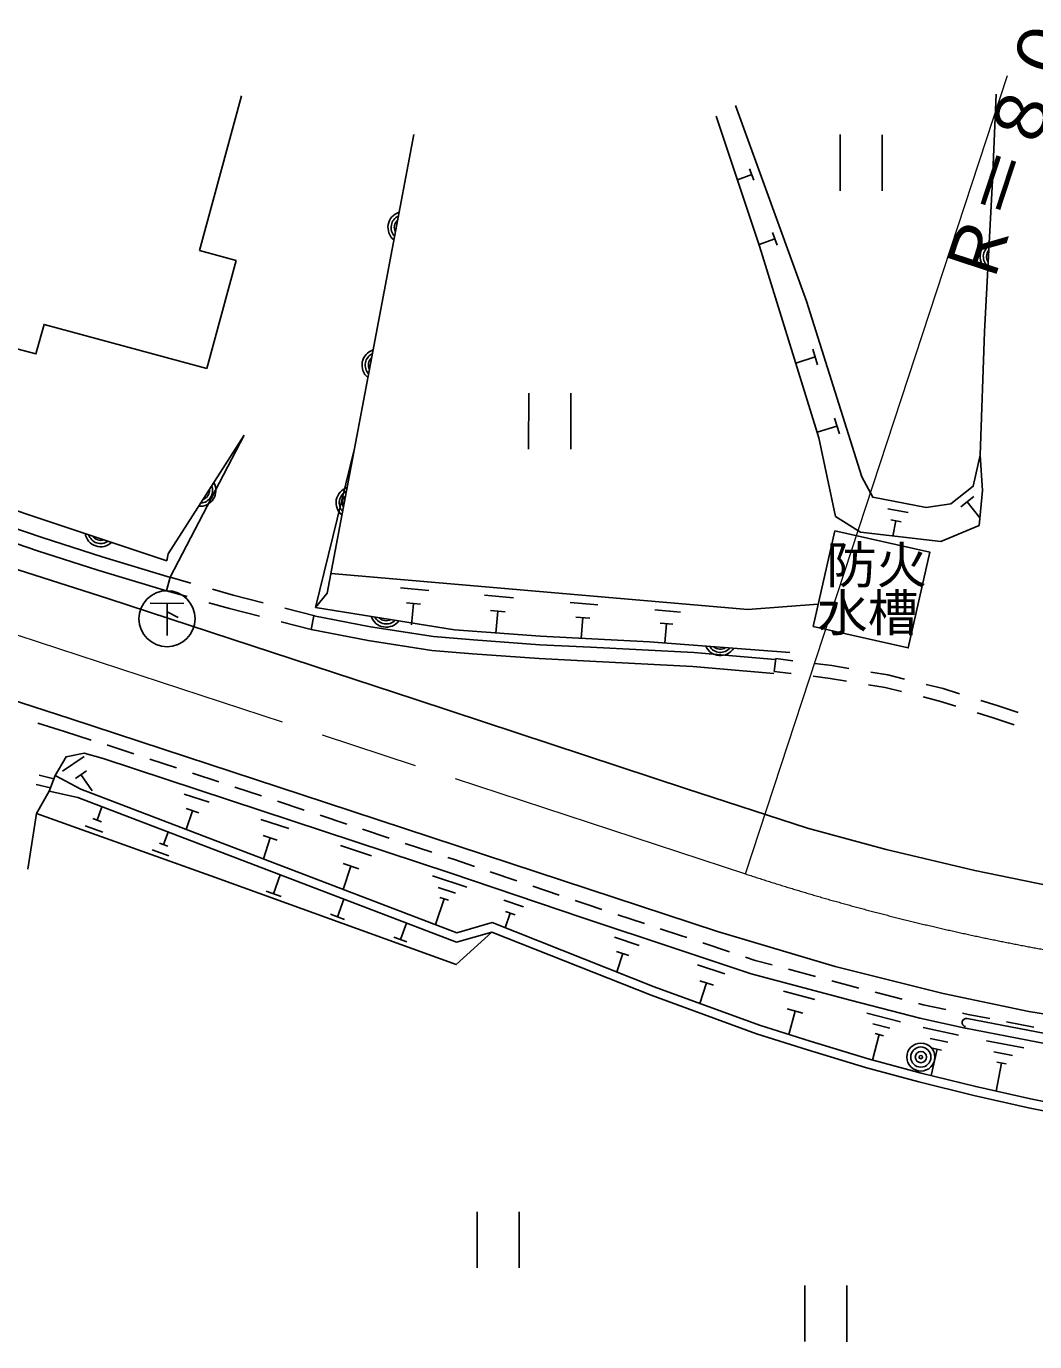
# Model space of a CAD drawing. Units: millimetres, scale not verified. Extents: x 40000 to 680000, y 20000 to 380000.
# Drawn here: x 87295 to 123282, y 267981 to 314936 of the extents above; entities that cross this region are included whole.
import ezdxf
from ezdxf.enums import TextEntityAlignment as Align

# ---------------------------------------------------------------- set-up
doc = ezdxf.new("R2010")
doc.units = ezdxf.units.MM
doc.header["$LTSCALE"] = 1000
doc.linetypes.add('CHAIN', pattern=[18.5, 12, -1.5, 3.5, -1.5])
for name, color, linetype, lineweight in [('M-BGD', 7, 'Continuous', 25), ('M-BGD-EXST', 7, 'Continuous', 25), ('M-BMK', 2, 'CHAIN', 13), ('M-STR-HTXT', 7, 'Continuous', 13), ('M-STR-STRC', 7, 'Continuous', 25)]:
    doc.layers.add(name, color=color, linetype=linetype, lineweight=lineweight)
doc.layers.add('M-BMK-HTXT', color=7, linetype='Continuous')
doc.styles.add('ＭＳ ゴシック', font='')
doc.styles.get('ＭＳ ゴシック').set_extended_font_data('MS Gothic')

msp = doc.modelspace()

# ---------------------------------------------------------------- linework, layer by layer
at = {"layer": 'M-BGD'}
for p, q in [((93478, 306934), (94975, 312460)), ((101122, 311075), (98037, 294706)), ((116342, 311068), (116341, 309068)), ((117842, 311067), (117841, 309067)), ((113182, 309641), (112673, 309457)), ((113109, 309845), (113256, 309438)), ((113929, 307580), (114093, 307126)), ((114011, 307353), (113443, 307148)), ((93478, 306934), (94784, 306581)), ((93738, 302720), (94784, 306581)), ((115362, 303410), (115536, 302854)), ((115449, 303132), (114754, 302913)), ((105223, 301844), (105222, 299844)), ((106723, 301843), (106722, 299843)), ((116224, 300668), (115517, 300446)), ((116135, 300951), (116313, 300385)), ((95071, 300340), (92433, 295269)), ((97619, 294190), (99009, 299864)), ((118038, 297717), (118763, 297576)), ((120648, 297786), (121104, 298147)), ((120876, 297967), (121327, 297396)), ((118149, 297320), (118511, 297249)), ((118330, 297284), (118225, 296741)), ((92297, 294788), (92433, 295269)), ((93172, 295059), (92433, 295269)), ((100648, 294888), (101664, 294800)), ((93038, 294577), (92297, 294788)), ((94680, 294632), (93941, 294841)), ((95746, 294359), (94680, 294632)), ((98037, 294706), (97619, 294190)), ((103642, 294630), (104686, 294539)), ((94549, 294149), (93808, 294359)), ((95620, 293876), (94549, 294149)), ((97589, 293889), (96522, 294161)), ((100858, 294358), (101366, 294314)), ((101112, 294336), (101047, 293575)), ((103858, 294085), (104380, 294040)), ((104119, 294062), (104051, 293279)), ((106707, 294365), (107696, 294280)), ((109730, 294104), (110636, 294026)), ((97465, 293404), (96395, 293678)), ((97465, 293404), (97561, 293895)), ((106911, 293849), (107406, 293806)), ((107159, 293828), (107095, 293086)), ((109918, 293632), (110371, 293593)), ((110144, 293612), (110086, 292932)), ((113985, 291907), (114042, 292364)), ((114646, 292288), (114042, 292364)), ((116044, 292115), (115440, 292190)), ((116646, 292015), (116044, 292115)), ((114585, 291833), (113985, 291907)), ((115978, 291659), (115379, 291734)), ((116566, 291562), (115978, 291659)), ((118036, 291784), (117435, 291884)), ((118637, 291635), (118036, 291784)), ((117943, 291334), (117355, 291431)), ((118528, 291189), (117943, 291334)), ((120014, 291294), (119413, 291443)), ((120598, 291110), (120014, 291294)), ((119889, 290851), (119304, 290996)), ((120465, 290670), (119889, 290851)), ((121945, 290686), (121361, 290870)), ((122694, 290437), (121945, 290686)), ((121803, 290248), (121228, 290429)), ((122551, 290000), (121803, 290248)), ((88656, 289761), (87704, 290066)), ((88656, 289761), (89610, 289459)), ((90182, 289278), (90200, 289272)), ((90200, 289272), (91131, 288965)), ((88588, 288345), (89365, 288876)), ((91701, 288777), (92651, 288464)), ((89048, 288089), (89437, 288355)), ((87642, 287873), (88155, 287747)), ((87756, 288205), (88279, 288076)), ((89242, 288222), (89641, 287639)), ((93221, 288276), (94170, 287962)), ((92924, 287531), (93818, 287236)), ((94740, 287774), (95690, 287461)), ((89825, 286599), (89994, 287072)), ((93000, 287010), (93447, 286863)), ((93224, 286936), (93002, 286266)), ((96260, 287273), (97209, 286960)), ((87348, 284849), (87664, 286830)), ((89983, 286543), (89668, 286655)), ((95666, 286627), (96664, 286297)), ((97779, 286772), (98729, 286459)), ((90028, 286172), (89398, 286397)), ((92194, 285725), (92354, 286171)), ((95751, 286046), (96250, 285881)), ((96000, 285963), (95754, 285215)), ((99298, 286271), (100248, 285957)), ((92386, 285321), (91791, 285533)), ((92343, 285671), (92046, 285778)), ((98510, 285688), (99614, 285324)), ((100818, 285769), (101768, 285456)), ((98603, 285045), (99156, 284863)), ((102337, 285268), (102572, 285191)), ((102572, 285191), (103285, 284949)), ((96118, 283971), (96360, 284641)), ((98880, 284954), (98606, 284126)), ((101792, 284606), (103019, 284201)), ((103853, 284756), (104800, 284434)), ((101998, 284198), (102611, 283995)), ((105368, 284242), (106315, 283920)), ((96386, 283874), (95850, 284068)), ((98397, 283146), (98625, 283776)), ((102203, 283790), (101900, 282869)), ((102050, 283840), (102357, 283739)), ((104337, 283747), (105035, 283510)), ((106883, 283727), (107310, 283582)), ((98649, 283055), (98145, 283238)), ((104567, 283279), (104390, 282756)), ((104393, 283338), (104742, 283220)), ((107310, 283582), (107832, 283410)), ((108401, 283222), (109351, 282908)), ((100646, 282338), (100858, 282924)), ((109920, 282719), (110647, 282479)), ((100880, 282253), (100412, 282423)), ((108289, 282416), (109164, 282127)), ((110647, 282479), (110870, 282405)), ((111439, 282215), (112388, 281900)), ((108363, 281906), (108800, 281762)), ((108582, 281834), (108365, 281178)), ((111246, 281436), (112222, 281112)), ((112957, 281710), (113312, 281592)), ((113312, 281592), (113917, 281430)), ((114496, 281275), (115462, 281017)), ((111328, 280867), (111816, 280705)), ((116042, 280862), (116876, 280639)), ((111572, 280786), (111328, 280054)), ((114322, 280494), (115440, 280195)), ((116876, 280639), (117008, 280605)), ((117589, 280455), (118557, 280204)), ((114452, 279860), (115011, 279711)), ((119138, 280053), (119300, 280011)), ((119300, 280011), (120114, 279836)), ((114732, 279785), (114507, 278947)), ((117286, 279707), (118497, 279393)), ((120701, 279710), (120902, 279666)), ((120902, 279666), (121682, 279516)), ((122271, 279402), (123253, 279212)), ((117734, 278944), (117499, 278036)), ((117510, 279326), (118116, 279169)), ((117583, 278983), (117886, 278905)), ((119301, 279193), (120564, 278921)), ((119549, 278809), (120180, 278673)), ((119638, 278459), (119954, 278391)), ((121556, 278725), (122894, 278467)), ((119796, 278425), (119592, 277478)), ((121826, 278326), (122495, 278197)), ((122096, 277927), (121902, 276923)), ((121929, 277959), (122263, 277894)), ((103383, 272614), (103382, 270614)), ((104883, 272613), (104882, 270613)), ((115076, 269982), (115075, 267982)), ((116576, 269981), (116575, 267981))]:
    msp.add_line(p, q, dxfattribs=at)
for points in [[(121902, 312509), (121776, 309432), (121494, 304029), (121335, 299630)], [(121335, 299630), (121089, 298518), (120290, 297886), (119414, 297756), (117502, 298127), (117108, 298858), (115136, 305127), (112609, 312106)], [(111915, 311730), (113463, 307088), (115577, 300251), (116174, 297443), (117061, 296877), (119938, 296540), (121300, 297120), (121423, 298362), (121335, 299630)], [(84783, 303993), (87639, 303241), (87927, 304294), (93738, 302720)], [(92441, 295266), (89999, 296003), (87856, 296687), (86709, 297078), (82873, 298404), (77483, 300274), (73848, 301503), (66243, 304115), (66207, 304128)], [(92297, 294788), (89851, 295525), (87699, 296212), (86547, 296605), (82710, 297931), (77321, 299801), (73687, 301029), (66148, 303619)], [(81557, 299488), (87426, 297484), (92305, 295859), (92360, 296107), (95071, 300340)], [(98169, 295403), (113048, 294119), (115539, 294311)], [(97619, 294190), (102572, 293395), (105645, 293162), (109540, 292960), (114544, 292586)], [(114020, 292330), (111115, 292579), (107427, 292768), (105626, 292862), (103252, 293037), (101822, 293151), (99576, 293500), (97561, 293895)], [(113978, 291832), (111081, 292080), (107401, 292269), (105594, 292363), (103214, 292538), (101763, 292654), (99489, 293007), (97465, 293404)], [(88322, 288192), (88712, 288859), (89360, 288989), (90043, 288798)], [(90043, 288798), (102414, 284716), (107151, 283108), (110490, 282004), (113168, 281113), (116749, 280156), (119184, 279525), (120796, 279177)], [(89243, 287701), (88322, 288192), (88111, 287631), (89129, 287402)], [(88111, 287631), (87664, 286830), (94046, 284551), (102641, 281441), (103905, 282604)], [(144690, 276467), (142497, 274562), (138644, 274535), (137028, 274568), (134759, 274706), (132992, 274846), (131019, 275041), (129014, 275297), (127006, 275590), (125073, 275928), (123060, 276333), (121107, 276775), (119147, 277258), (117245, 277773), (115173, 278401), (113354, 278975), (109589, 280348), (103905, 282604), (102651, 282239), (89129, 287402)], [(144530, 276752), (142376, 274882), (138646, 274855), (137041, 274888), (134782, 275026), (133020, 275164), (131055, 275359), (129057, 275614), (127057, 275906), (125132, 276242), (123127, 276645), (121180, 277087), (119227, 277568), (117333, 278080), (115267, 278707), (113457, 279278), (109703, 280647), (103920, 282942), (102665, 282576), (89243, 287701)], [(120873, 279519), (123653, 278982), (125780, 278632), (127937, 278329), (130854, 278052), (133720, 277853), (135989, 277774), (137734, 277775), (139923, 277824), (141727, 277881)], [(120807, 279175), (123757, 278605), (125727, 278286), (127896, 277981), (130825, 277704), (133701, 277503), (135721, 277424), (137738, 277425), (139933, 277474), (141738, 277531)]]:
    msp.add_lwpolyline(points, dxfattribs=at)
msp.add_lwpolyline([(115377, 293516), (118767, 292748), (119540, 296159), (116150, 296926)], close=True, dxfattribs=at)
for radius in [500, 360, 200, 60]:
    msp.add_circle((119219, 278141), radius, dxfattribs=at)
for centre, radius, start, end in [((100768, 307755), 567, 107.3996, 231.2547), ((100768, 307755), 453, 115.359, 223.2953), ((100768, 307755), 340, 130.9844, 207.6699), ((121901, 306716), 567, 115.0843, 238.9393), ((121901, 306716), 453, 123.0437, 230.9799), ((121901, 306716), 340, 138.6691, 215.3546), ((99842, 302841), 567, 107.3996, 231.2547), ((99842, 302841), 453, 115.359, 223.2953), ((99842, 302841), 340, 130.9844, 207.6699), ((93491, 298367), 567, 265.4399, 29.2949), ((93491, 298367), 453, 273.3993, 21.3356), ((93491, 298367), 340, 289.0247, 5.7102), ((98916, 297928), 567, 107.3996, 231.2547), ((98916, 297928), 453, 115.359, 223.2953), ((98916, 297928), 340, 130.9844, 207.6699), ((89950, 296925), 567, 189.6506, 313.5056), ((89950, 296925), 453, 197.6099, 305.5462), ((89950, 296925), 340, 213.2353, 289.9208), ((100138, 294055), 567, 198.9556, 322.8106), ((100138, 294055), 453, 206.915, 314.8512), ((100138, 294055), 340, 222.5403, 299.2258), ((112062, 293039), 567, 203.7972, 327.6522), ((112062, 293039), 453, 211.7566, 319.6929), ((112062, 293039), 340, 227.382, 304.0675), ((120845, 279372), 150, 79.0652, 259.0652)]:
    msp.add_arc(centre, radius, start, end, dxfattribs=at)
at = {"layer": 'M-BGD-EXST'}
for p, q in [((91716, 294339), (92916, 294338)), ((92316, 294338), (92316, 293188)), ((92316, 294038), (92716, 293838))]:
    msp.add_line(p, q, dxfattribs=at)
msp.add_circle((92316, 293788), 1000, dxfattribs=at)
at = {"layer": 'M-BMK'}
msp.add_line((85021, 293848), (112962, 284679), dxfattribs=at)
msp.add_arc((137905, 360692), 80000, 251.83364, 288.12476, dxfattribs=at)
at = {"layer": 'M-STR-HTXT'}
msp.add_line((112962, 284679), (122316, 313184), dxfattribs=at)
at = {"layer": 'M-STR-STRC'}
msp.add_line((85494, 291318), (88843, 290229), dxfattribs=at)
for points in [[(65806, 300709), (66696, 300578), (70365, 299900), (74539, 298992), (77870, 298199), (81217, 297315), (85835, 295901), (90199, 294514)], [(90199, 294514), (101195, 290907), (110856, 287711), (115170, 286312), (117986, 285552), (121145, 284799), (124209, 284169), (127291, 283668), (130858, 283258), (134289, 283017), (137880, 282924), (141143, 282988), (143662, 283139)], [(145622, 278835), (143399, 278653), (140775, 278481), (138149, 278413), (135112, 278482), (132126, 278651), (129236, 278905), (126187, 279269), (123072, 279771), (120019, 280405), (116161, 281369), (111966, 282625), (104588, 285046), (97973, 287232), (88843, 290229)]]:
    msp.add_lwpolyline(points, dxfattribs=at)

# ---------------------------------------------------------------- texts
at = {"layer": 'M-BMK-HTXT', "style": 'ＭＳ ゴシック'}
for s, p in [('防火', (117641, 295708)), ('水槽', (117325, 294002))]:
    msp.add_text(s, height=1320, rotation=359.965, dxfattribs=at).set_placement(p, align=Align.MIDDLE_CENTER)
at = {"layer": 'M-STR-HTXT', "style": 'ＭＳ ゴシック'}
msp.add_text('Ｒ＝８０', height=1833, rotation=71.834, dxfattribs=at).set_placement((119980, 306065), align=Align.TOP_LEFT)

doc.saveas('drawing.dxf')
